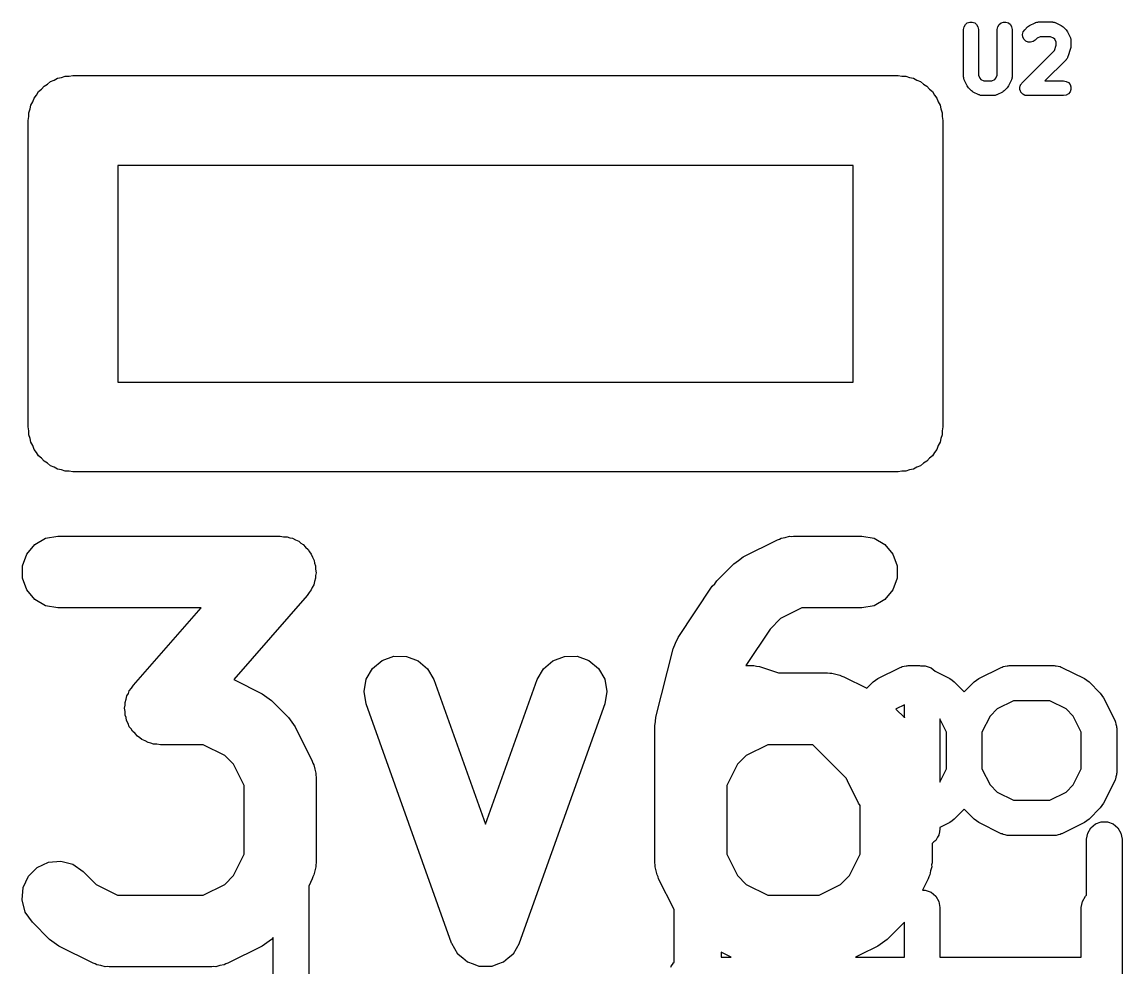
# Model space of a CAD drawing. Extents: x 0.2 to 51.4, y -0.6 to 33.
# Drawn here: x 5.284 to 9.95, y 18.558 to 22.568 of the extents above; entities that cross this region are included whole.
import ezdxf

# ---------------------------------------------------------------- set-up
doc = ezdxf.new("R2010")
doc.units = 0
doc.header["$MEASUREMENT"] = 0
doc.layers.add('BLACK', color=7, linetype='CONTINUOUS')

msp = doc.modelspace()

# ---------------------------------------------------------------- linework, layer by layer
at = {"layer": 'Black'}
for p, q in [((9.27827, 22.5369), (9.28016, 22.5476)), ((9.28016, 22.5476), (9.28559, 22.557)), ((9.28559, 22.557), (9.2939, 22.564)), ((9.2939, 22.564), (9.3041, 22.5677)), ((9.3041, 22.5677), (9.31495, 22.5677)), ((9.31495, 22.5677), (9.32515, 22.564)), ((9.32515, 22.564), (9.33346, 22.557)), ((9.33346, 22.557), (9.33889, 22.5476)), ((9.33889, 22.5476), (9.34077, 22.5369)), ((9.42113, 22.5369), (9.42302, 22.5476)), ((9.42302, 22.5476), (9.42844, 22.557)), ((9.42844, 22.557), (9.43676, 22.564)), ((9.43676, 22.564), (9.44695, 22.5677)), ((9.44695, 22.5677), (9.45781, 22.5677)), ((9.45781, 22.5677), (9.46801, 22.564)), ((9.46801, 22.564), (9.47632, 22.557)), ((9.47632, 22.557), (9.48175, 22.5476)), ((9.48175, 22.5476), (9.48363, 22.5369)), ((9.53743, 22.5352), (9.54933, 22.5471)), ((9.54933, 22.5471), (9.55343, 22.55)), ((9.55343, 22.55), (9.55745, 22.553)), ((9.55745, 22.553), (9.58126, 22.5649)), ((9.58126, 22.5649), (9.58299, 22.5654)), ((9.58299, 22.5654), (9.58455, 22.5663)), ((9.58455, 22.5663), (9.58816, 22.5669)), ((9.58816, 22.5669), (9.59166, 22.5679)), ((9.59166, 22.5679), (9.59346, 22.5678)), ((9.59346, 22.5678), (9.59524, 22.5682)), ((9.59524, 22.5682), (9.65476, 22.5682)), ((9.65476, 22.5682), (9.65654, 22.5678)), ((9.65654, 22.5678), (9.65834, 22.568)), ((9.65834, 22.568), (9.66185, 22.5669)), ((9.66185, 22.5669), (9.66545, 22.5663)), ((9.66545, 22.5663), (9.66701, 22.5654)), ((9.66701, 22.5654), (9.66874, 22.5649)), ((9.66874, 22.5649), (9.69255, 22.553)), ((9.69255, 22.553), (9.69657, 22.55)), ((9.69657, 22.55), (9.70067, 22.5471)), ((9.70067, 22.5471), (9.71257, 22.5352)), ((9.27827, 22.3345), (9.27827, 22.5369)), ((9.34077, 22.5369), (9.34077, 22.3419)), ((9.42113, 22.3419), (9.42113, 22.5369)), ((9.48363, 22.5369), (9.48363, 22.3345)), ((9.52839, 22.5158), (9.5312, 22.5263)), ((9.52934, 22.505), (9.52839, 22.5158)), ((9.53393, 22.4952), (9.52934, 22.505)), ((9.5312, 22.5263), (9.53743, 22.5352)), ((9.5416, 22.4875), (9.53393, 22.4952)), ((9.58162, 22.491), (9.57273, 22.4848)), ((9.58994, 22.4993), (9.58162, 22.491)), ((9.60262, 22.5057), (9.58994, 22.4993)), ((9.64738, 22.5057), (9.60262, 22.5057)), ((9.66006, 22.4993), (9.64738, 22.5057)), ((9.66479, 22.4946), (9.66006, 22.4993)), ((9.67113, 22.4819), (9.66479, 22.4946)), ((9.71257, 22.5352), (9.71544, 22.5311)), ((9.71544, 22.5311), (9.71843, 22.5271)), ((9.71843, 22.5271), (9.73033, 22.5033)), ((9.73033, 22.5033), (9.73084, 22.5015)), ((9.73084, 22.5015), (9.73175, 22.5)), ((9.73175, 22.5), (9.73238, 22.4964)), ((9.73238, 22.4964), (9.73343, 22.4929)), ((9.73343, 22.4929), (9.73332, 22.4911)), ((9.73332, 22.4911), (9.73363, 22.4893)), ((9.52552, 22.309), (9.66316, 22.4466)), ((9.55144, 22.4829), (9.5416, 22.4875)), ((9.56225, 22.482), (9.55144, 22.4829)), ((9.57273, 22.4848), (9.56225, 22.482)), ((9.66316, 22.4466), (9.67113, 22.4705)), ((9.67113, 22.4705), (9.67113, 22.4819)), ((9.73203, 22.4556), (9.72012, 22.4199)), ((9.73276, 22.4605), (9.73203, 22.4556)), ((9.73363, 22.4655), (9.73276, 22.4605)), ((9.73363, 22.4893), (9.73363, 22.4655)), ((9.71257, 22.4077), (9.62306, 22.3182)), ((9.71361, 22.4091), (9.71257, 22.4077)), ((9.71495, 22.4103), (9.71361, 22.4091)), ((9.7167, 22.4136), (9.71495, 22.4103)), ((9.7188, 22.4166), (9.7167, 22.4136)), ((9.71926, 22.4183), (9.7188, 22.4166)), ((9.72012, 22.4199), (9.71926, 22.4183)), ((5.37749, 22.2962), (5.39192, 22.3045)), ((5.39192, 22.3045), (5.40469, 22.3152)), ((5.40469, 22.3152), (5.42035, 22.3209)), ((5.42035, 22.3209), (5.43479, 22.3293)), ((5.43479, 22.3293), (5.4512, 22.3321)), ((5.4512, 22.3321), (5.46686, 22.3378)), ((5.46686, 22.3378), (5.48353, 22.3378)), ((5.48353, 22.3378), (5.49994, 22.3407)), ((5.49994, 22.3407), (9.00006, 22.3407)), ((9.00006, 22.3407), (9.01647, 22.3378)), ((9.01647, 22.3378), (9.03314, 22.3378)), ((9.03314, 22.3378), (9.0488, 22.3321)), ((9.0488, 22.3321), (9.06522, 22.3293)), ((9.06522, 22.3293), (9.07965, 22.3209)), ((9.07965, 22.3209), (9.09531, 22.3152)), ((9.09531, 22.3152), (9.10808, 22.3045)), ((9.10808, 22.3045), (9.12251, 22.2962)), ((9.27859, 22.3328), (9.27827, 22.3345)), ((9.27848, 22.331), (9.27859, 22.3328)), ((9.27952, 22.3274), (9.27848, 22.331)), ((9.28016, 22.3238), (9.27952, 22.3274)), ((9.28106, 22.3223), (9.28016, 22.3238)), ((9.28157, 22.3205), (9.28106, 22.3223)), ((9.29348, 22.2967), (9.28157, 22.3205)), ((9.34077, 22.3419), (9.34711, 22.3292)), ((9.34711, 22.3292), (9.35184, 22.3245)), ((9.35184, 22.3245), (9.36452, 22.3182)), ((9.36452, 22.3182), (9.39738, 22.3182)), ((9.39738, 22.3182), (9.41006, 22.3245)), ((9.41006, 22.3245), (9.41479, 22.3292)), ((9.41479, 22.3292), (9.42113, 22.3419)), ((9.48033, 22.3205), (9.46843, 22.2967)), ((9.48085, 22.3223), (9.48033, 22.3205)), ((9.48175, 22.3238), (9.48085, 22.3223)), ((9.48238, 22.3274), (9.48175, 22.3238)), ((9.48343, 22.331), (9.48238, 22.3274)), ((9.48363, 22.3345), (9.48332, 22.3327)), ((9.48332, 22.3327), (9.48343, 22.331)), ((9.52056, 22.3025), (9.52318, 22.3057)), ((9.52318, 22.3057), (9.52552, 22.309)), ((9.62306, 22.3182), (9.70238, 22.3182)), ((9.70238, 22.3182), (9.71307, 22.3163)), ((9.71307, 22.3163), (9.72247, 22.3108)), ((9.72247, 22.3108), (9.72944, 22.3025)), ((5.33496, 22.2455), (5.34568, 22.2583)), ((5.34568, 22.2583), (5.35401, 22.2727)), ((5.35401, 22.2727), (5.36678, 22.2834)), ((5.36678, 22.2834), (5.37749, 22.2962)), ((9.12251, 22.2962), (9.13322, 22.2834)), ((9.13322, 22.2834), (9.14599, 22.2727)), ((9.14599, 22.2727), (9.15432, 22.2583)), ((9.15432, 22.2583), (9.16504, 22.2455)), ((9.29646, 22.2927), (9.29348, 22.2967)), ((9.29933, 22.2886), (9.29646, 22.2927)), ((9.31124, 22.2767), (9.29933, 22.2886)), ((9.31534, 22.2738), (9.31124, 22.2767)), ((9.31936, 22.2709), (9.31534, 22.2738)), ((9.34317, 22.259), (9.31936, 22.2709)), ((9.3449, 22.2584), (9.34317, 22.259)), ((9.34646, 22.2575), (9.3449, 22.2584)), ((9.35006, 22.2569), (9.34646, 22.2575)), ((9.41545, 22.2575), (9.41185, 22.2569)), ((9.41701, 22.2584), (9.41545, 22.2575)), ((9.41874, 22.259), (9.41701, 22.2584)), ((9.44255, 22.2709), (9.41874, 22.259)), ((9.44657, 22.2738), (9.44255, 22.2709)), ((9.45067, 22.2767), (9.44657, 22.2738)), ((9.46257, 22.2886), (9.45067, 22.2767)), ((9.46546, 22.2927), (9.46257, 22.2886)), ((9.46843, 22.2967), (9.46546, 22.2927)), ((9.51649, 22.2896), (9.51684, 22.291)), ((9.51684, 22.2856), (9.51649, 22.2896)), ((9.51684, 22.2923), (9.51824, 22.2962)), ((9.51684, 22.291), (9.51684, 22.2923)), ((9.51684, 22.2815), (9.51684, 22.2856)), ((9.51731, 22.2802), (9.51684, 22.2815)), ((9.51743, 22.2788), (9.51731, 22.2802)), ((9.51916, 22.2751), (9.51743, 22.2788)), ((9.51824, 22.2962), (9.5193, 22.3001)), ((9.52056, 22.2713), (9.51916, 22.2751)), ((9.5193, 22.3001), (9.52009, 22.3012)), ((9.52009, 22.3012), (9.52056, 22.3025)), ((9.52144, 22.2702), (9.52056, 22.2713)), ((9.52202, 22.269), (9.52144, 22.2702)), ((9.52491, 22.2661), (9.52202, 22.269)), ((9.52753, 22.263), (9.52491, 22.2661)), ((9.52872, 22.2623), (9.52753, 22.263)), ((9.5297, 22.2613), (9.52872, 22.2623)), ((9.5334, 22.2596), (9.5297, 22.2613)), ((9.53693, 22.2575), (9.5334, 22.2596)), ((9.53828, 22.2573), (9.53693, 22.2575)), ((9.71307, 22.2575), (9.70238, 22.2557)), ((9.72247, 22.263), (9.71307, 22.2575)), ((9.72944, 22.2713), (9.72247, 22.263)), ((9.72944, 22.3025), (9.73316, 22.2923)), ((9.73316, 22.2815), (9.72944, 22.2713)), ((9.73316, 22.2923), (9.73316, 22.2815)), ((5.31804, 22.199), (5.32093, 22.2154)), ((5.32093, 22.2154), (5.32926, 22.2298)), ((5.32926, 22.2298), (5.33496, 22.2455)), ((9.16504, 22.2455), (9.17074, 22.2298)), ((9.17074, 22.2298), (9.17907, 22.2154)), ((9.17907, 22.2154), (9.18196, 22.199)), ((9.35357, 22.2559), (9.35006, 22.2569)), ((9.35537, 22.256), (9.35357, 22.2559)), ((9.35714, 22.2557), (9.35537, 22.256)), ((9.40476, 22.2557), (9.35714, 22.2557)), ((9.40654, 22.256), (9.40476, 22.2557)), ((9.40834, 22.2559), (9.40654, 22.256)), ((9.41185, 22.2569), (9.40834, 22.2559)), ((9.53953, 22.2567), (9.53828, 22.2573)), ((9.5436, 22.2564), (9.53953, 22.2567)), ((9.54762, 22.2557), (9.5436, 22.2564)), ((9.70238, 22.2557), (9.54762, 22.2557)), ((5.30944, 22.1502), (5.31233, 22.1667)), ((5.31233, 22.1833), (5.31804, 22.199)), ((5.31233, 22.1667), (5.31233, 22.1833)), ((9.18196, 22.199), (9.18767, 22.1833)), ((9.18767, 22.1833), (9.18767, 22.1667)), ((9.18767, 22.1667), (9.19056, 22.1502)), ((5.30944, 20.8498), (5.30944, 22.1502)), ((9.19056, 22.1502), (9.19056, 20.8498)), ((8.80956, 21.9597), (5.69044, 21.9597)), ((5.69044, 21.9597), (5.69044, 21.0403)), ((8.80956, 21.0403), (8.80956, 21.9597)), ((5.69044, 21.0403), (8.80956, 21.0403)), ((5.31233, 20.8333), (5.30944, 20.8498)), ((5.31233, 20.8167), (5.31233, 20.8333)), ((5.31804, 20.801), (5.31233, 20.8167)), ((9.18767, 20.8167), (9.18196, 20.801)), ((9.19056, 20.8498), (9.18767, 20.8333)), ((9.18767, 20.8333), (9.18767, 20.8167)), ((5.32093, 20.7846), (5.31804, 20.801)), ((5.32926, 20.7702), (5.32093, 20.7846)), ((5.33496, 20.7545), (5.32926, 20.7702)), ((9.17074, 20.7702), (9.16504, 20.7545)), ((9.17907, 20.7846), (9.17074, 20.7702)), ((9.18196, 20.801), (9.17907, 20.7846)), ((5.34568, 20.7417), (5.33496, 20.7545)), ((5.35401, 20.7273), (5.34568, 20.7417)), ((5.36678, 20.7166), (5.35401, 20.7273)), ((9.14599, 20.7273), (9.13322, 20.7166)), ((9.15432, 20.7417), (9.14599, 20.7273)), ((9.16504, 20.7545), (9.15432, 20.7417)), ((5.37749, 20.7038), (5.36678, 20.7166)), ((5.39192, 20.6955), (5.37749, 20.7038)), ((5.40469, 20.6848), (5.39192, 20.6955)), ((5.42035, 20.6791), (5.40469, 20.6848)), ((5.43479, 20.6707), (5.42035, 20.6791)), ((9.07965, 20.6791), (9.06522, 20.6707)), ((9.09531, 20.6848), (9.07965, 20.6791)), ((9.10808, 20.6955), (9.09531, 20.6848)), ((9.12251, 20.7038), (9.10808, 20.6955)), ((9.13322, 20.7166), (9.12251, 20.7038)), ((5.4512, 20.6679), (5.43479, 20.6707)), ((5.46686, 20.6622), (5.4512, 20.6679)), ((5.48353, 20.6622), (5.46686, 20.6622)), ((5.49994, 20.6593), (5.48353, 20.6622)), ((9.00006, 20.6593), (5.49994, 20.6593)), ((9.01647, 20.6622), (9.00006, 20.6593)), ((9.03314, 20.6622), (9.01647, 20.6622)), ((9.0488, 20.6679), (9.03314, 20.6622)), ((9.06522, 20.6707), (9.0488, 20.6679)), ((5.30373, 20.3102), (5.33775, 20.3507)), ((5.33775, 20.3507), (5.38359, 20.3772)), ((5.38359, 20.3772), (5.43571, 20.3864)), ((5.43571, 20.3864), (6.37914, 20.3864)), ((6.37914, 20.3864), (6.39381, 20.3838)), ((6.39381, 20.3838), (6.40871, 20.3835)), ((6.40871, 20.3835), (6.41968, 20.3792)), ((6.41968, 20.3792), (6.43127, 20.3772)), ((6.43127, 20.3772), (6.44417, 20.3698)), ((6.44417, 20.3698), (6.45806, 20.3644)), ((6.45806, 20.3644), (6.46692, 20.3566)), ((6.46692, 20.3566), (6.4771, 20.3507)), ((6.4771, 20.3507), (6.48668, 20.3393)), ((8.34299, 20.2977), (8.48813, 20.3703)), ((8.48813, 20.3703), (8.49655, 20.3728)), ((8.49655, 20.3728), (8.50416, 20.3772)), ((8.50416, 20.3772), (8.52175, 20.3803)), ((8.52175, 20.3803), (8.53886, 20.3854)), ((8.53886, 20.3854), (8.54763, 20.3849)), ((8.54763, 20.3849), (8.55629, 20.3864)), ((8.55629, 20.3864), (8.84657, 20.3864)), ((8.84657, 20.3864), (8.8987, 20.3772)), ((8.8987, 20.3772), (8.94453, 20.3507)), ((8.94453, 20.3507), (8.97855, 20.3102)), ((5.28563, 20.2605), (5.30373, 20.3102)), ((6.48668, 20.3393), (6.49789, 20.3295)), ((6.49789, 20.3295), (6.50356, 20.3192)), ((6.50356, 20.3192), (6.51113, 20.3102)), ((6.51113, 20.3102), (6.51622, 20.2962)), ((8.32337, 20.2832), (8.34299, 20.2977)), ((8.97855, 20.3102), (8.99666, 20.2605)), ((5.28563, 20.2075), (5.28563, 20.2605)), ((6.51622, 20.2962), (6.5234, 20.2831)), ((6.5234, 20.2831), (6.5252, 20.2715)), ((6.5252, 20.2715), (6.52923, 20.2605)), ((6.52923, 20.2605), (6.52923, 20.2456)), ((8.23081, 20.1966), (8.30338, 20.2692)), ((8.30338, 20.2692), (8.32337, 20.2832)), ((8.99666, 20.2605), (8.99666, 20.2075)), ((5.30373, 20.1578), (5.28563, 20.2075)), ((6.52923, 20.2075), (6.52413, 20.1935)), ((6.52923, 20.2456), (6.53151, 20.2308)), ((6.53151, 20.2308), (6.52923, 20.2193)), ((6.52923, 20.2193), (6.52923, 20.2075)), ((8.99666, 20.2075), (8.97855, 20.1578)), ((5.33775, 20.1172), (5.30373, 20.1578)), ((6.51113, 20.1578), (6.50155, 20.1464)), ((6.51515, 20.1688), (6.51113, 20.1578)), ((6.52124, 20.1789), (6.51515, 20.1688)), ((6.52413, 20.1935), (6.52124, 20.1789)), ((8.06662, 19.9557), (8.21177, 20.1734)), ((8.21177, 20.1734), (8.22217, 20.1843)), ((8.22217, 20.1843), (8.23081, 20.1966)), ((8.97855, 20.1578), (8.94453, 20.1172)), ((5.38359, 20.0908), (5.33775, 20.1172)), ((6.49384, 20.1336), (6.18199, 19.7772)), ((6.50155, 20.1464), (6.49384, 20.1336)), ((8.94453, 20.1172), (8.8987, 20.0908)), ((5.43571, 20.0816), (5.38359, 20.0908)), ((6.04329, 20.0816), (5.43571, 20.0816)), ((5.75645, 19.7538), (6.04329, 20.0816)), ((8.59226, 20.0816), (8.50142, 20.0362)), ((8.84657, 20.0816), (8.59226, 20.0816)), ((8.8987, 20.0908), (8.84657, 20.0816)), ((8.50142, 20.0362), (8.45701, 19.9918)), ((8.45701, 19.9918), (8.35377, 19.8369)), ((8.04558, 19.9081), (8.05617, 19.9318)), ((8.05617, 19.9318), (8.06662, 19.9557)), ((7.97301, 19.6178), (8.04558, 19.9081)), ((6.77099, 19.8247), (6.81174, 19.8584)), ((6.81174, 19.8584), (6.86159, 19.8762)), ((6.86159, 19.8762), (6.91451, 19.8759)), ((6.91451, 19.8759), (6.96414, 19.8575)), ((6.96414, 19.8575), (7.00448, 19.8232)), ((7.49552, 19.8232), (7.53586, 19.8575)), ((7.53586, 19.8575), (7.58549, 19.8759)), ((7.58549, 19.8759), (7.63842, 19.8762)), ((7.63842, 19.8762), (7.68826, 19.8584)), ((7.68826, 19.8584), (7.72901, 19.8247)), ((8.35377, 19.8369), (8.3881, 19.8369)), ((8.3881, 19.8369), (8.39994, 19.8348)), ((8.39994, 19.8348), (8.41181, 19.8331)), ((8.41181, 19.8331), (8.49352, 19.8058)), ((9.01346, 19.8302), (9.01721, 19.8324)), ((9.01721, 19.8324), (9.02586, 19.8339)), ((9.02586, 19.8339), (9.03428, 19.8364)), ((9.03428, 19.8364), (9.0386, 19.8362)), ((9.0386, 19.8362), (9.04286, 19.8369)), ((9.04286, 19.8369), (9.09048, 19.8369)), ((9.09048, 19.8369), (9.09474, 19.8362)), ((9.09474, 19.8362), (9.09905, 19.8364)), ((9.09905, 19.8364), (9.10123, 19.8358)), ((9.10123, 19.8358), (9.11541, 19.8358)), ((9.11541, 19.8358), (9.13988, 19.8269)), ((9.44203, 19.8302), (9.44578, 19.8324)), ((9.44578, 19.8324), (9.45443, 19.8339)), ((9.45443, 19.8339), (9.46286, 19.8364)), ((9.46286, 19.8364), (9.46717, 19.8362)), ((9.46717, 19.8362), (9.47143, 19.8369)), ((9.47143, 19.8369), (9.66191, 19.8369)), ((9.66191, 19.8369), (9.66616, 19.8362)), ((9.66616, 19.8362), (9.67048, 19.8364)), ((9.67048, 19.8364), (9.6789, 19.8339)), ((9.6789, 19.8339), (9.68756, 19.8324)), ((9.68756, 19.8324), (9.6913, 19.8302)), ((6.74425, 19.779), (6.77099, 19.8247)), ((7.00448, 19.8232), (7.03066, 19.7772)), ((7.46934, 19.7772), (7.49552, 19.8232)), ((7.72901, 19.8247), (7.75575, 19.779)), ((8.49352, 19.8058), (8.70143, 19.8058)), ((8.70143, 19.8058), (8.71008, 19.8043)), ((8.71008, 19.8043), (8.71885, 19.8048)), ((8.71885, 19.8048), (8.73597, 19.7997)), ((8.73597, 19.7997), (8.75355, 19.7966)), ((8.75355, 19.7966), (8.76116, 19.7922)), ((8.76116, 19.7922), (8.76958, 19.7897)), ((8.76958, 19.7897), (8.86786, 19.7406)), ((8.91408, 19.7814), (9.00932, 19.829)), ((9.00932, 19.829), (9.01346, 19.8302)), ((9.13988, 19.8269), (9.15699, 19.8125)), ((9.15699, 19.8125), (9.21926, 19.7814)), ((9.34265, 19.7814), (9.43789, 19.829)), ((9.43789, 19.829), (9.44203, 19.8302)), ((9.6913, 19.8302), (9.69545, 19.829)), ((9.69545, 19.829), (9.79068, 19.7814)), ((5.73916, 19.7296), (5.74873, 19.741)), ((5.74873, 19.741), (5.75645, 19.7538)), ((6.18199, 19.7772), (6.30216, 19.7172)), ((6.73475, 19.7269), (6.74425, 19.779)), ((7.03066, 19.7772), (7.25, 19.1631)), ((7.25, 19.1631), (7.46934, 19.7772)), ((7.75575, 19.779), (7.76526, 19.7269)), ((8.86786, 19.7406), (8.89459, 19.7673)), ((8.89459, 19.7673), (8.90442, 19.7742)), ((8.90442, 19.7742), (8.91408, 19.7814)), ((9.21926, 19.7814), (9.22891, 19.7742)), ((9.22891, 19.7742), (9.23875, 19.7673)), ((9.23875, 19.7673), (9.28095, 19.7251)), ((9.28095, 19.7251), (9.32316, 19.7673)), ((9.32316, 19.7673), (9.33299, 19.7742)), ((9.33299, 19.7742), (9.34265, 19.7814)), ((9.79068, 19.7814), (9.80034, 19.7742)), ((9.80034, 19.7742), (9.81018, 19.7673)), ((9.81018, 19.7673), (9.8578, 19.7197)), ((5.72106, 19.6799), (5.72615, 19.6939)), ((5.72615, 19.6939), (5.72904, 19.7085)), ((5.72904, 19.7085), (5.73514, 19.7186)), ((5.73514, 19.7186), (5.73916, 19.7296)), ((6.30216, 19.7172), (6.32177, 19.7026)), ((6.32177, 19.7026), (6.34176, 19.6886)), ((6.74362, 19.6747), (6.73475, 19.7269)), ((7.76526, 19.7269), (7.75638, 19.6747)), ((9.8578, 19.7197), (9.86468, 19.7099)), ((9.86468, 19.7099), (9.87184, 19.7002)), ((9.87184, 19.7002), (9.91946, 19.605)), ((5.71878, 19.6566), (5.72106, 19.6681)), ((5.72106, 19.6419), (5.71878, 19.6566)), ((5.72106, 19.6681), (5.72106, 19.6799)), ((6.34176, 19.6886), (6.41434, 19.616)), ((7.10648, 18.6587), (6.74362, 19.6747)), ((7.75638, 19.6747), (7.39352, 18.6587)), ((8.99205, 19.6526), (8.99117, 19.6518)), ((8.99117, 19.6518), (9.02691, 19.616)), ((9.02738, 19.6703), (8.99205, 19.6526)), ((9.02738, 19.6154), (9.02738, 19.6703)), ((9.42062, 19.6526), (9.39021, 19.6222)), ((9.48913, 19.6869), (9.42062, 19.6526)), ((9.6442, 19.6869), (9.48913, 19.6869)), ((9.71272, 19.6526), (9.6442, 19.6869)), ((9.74312, 19.6222), (9.71272, 19.6526)), ((5.72106, 19.627), (5.72106, 19.6419)), ((5.72508, 19.6159), (5.72106, 19.627)), ((5.72689, 19.6043), (5.72508, 19.6159)), ((5.73407, 19.5912), (5.72689, 19.6043)), ((6.41434, 19.616), (6.42834, 19.596)), ((7.96846, 19.5808), (7.9717, 19.5992)), ((7.9717, 19.5992), (7.97301, 19.6178)), ((9.02691, 19.616), (9.02738, 19.6154)), ((9.17738, 19.6109), (9.17738, 19.3415)), ((9.20595, 19.5537), (9.17738, 19.6109)), ((9.39021, 19.6222), (9.35595, 19.5537)), ((9.77738, 19.5537), (9.74312, 19.6222)), ((9.91946, 19.605), (9.9207, 19.6008)), ((9.9207, 19.6008), (9.92286, 19.5971)), ((5.73916, 19.5772), (5.73407, 19.5912)), ((5.74672, 19.5682), (5.73916, 19.5772)), ((5.7524, 19.5579), (5.74672, 19.5682)), ((5.76361, 19.5481), (5.7524, 19.5579)), ((6.42834, 19.596), (6.44288, 19.5764)), ((6.44288, 19.5764), (6.51545, 19.4313)), ((7.96846, 19.0003), (7.96846, 19.5808)), ((9.20595, 19.3987), (9.20595, 19.5537)), ((9.35595, 19.5537), (9.35595, 19.3987)), ((9.77738, 19.3987), (9.77738, 19.5537)), ((9.92286, 19.5971), (9.92438, 19.5884)), ((9.92438, 19.5884), (9.92689, 19.58)), ((9.92689, 19.58), (9.92663, 19.5757)), ((9.92663, 19.5757), (9.92738, 19.5714)), ((9.92738, 19.5714), (9.92738, 19.381)), ((5.77318, 19.5367), (5.76361, 19.5481)), ((5.78337, 19.5308), (5.77318, 19.5367)), ((5.79223, 19.523), (5.78337, 19.5308)), ((5.80612, 19.5177), (5.79223, 19.523)), ((5.81902, 19.5102), (5.80612, 19.5177)), ((5.83061, 19.5082), (5.81902, 19.5102)), ((5.84158, 19.5039), (5.83061, 19.5082)), ((5.85647, 19.5036), (5.84158, 19.5039)), ((5.87114, 19.501), (5.85647, 19.5036)), ((6.05288, 19.501), (5.87114, 19.501)), ((6.14372, 19.4556), (6.05288, 19.501)), ((8.44712, 19.501), (8.35628, 19.4556)), ((8.63815, 19.501), (8.44712, 19.501)), ((8.78148, 19.3577), (8.63815, 19.501)), ((6.18132, 19.418), (6.14372, 19.4556)), ((6.22674, 19.3272), (6.18132, 19.418)), ((6.51545, 19.4313), (6.51796, 19.4229)), ((6.51796, 19.4229), (6.52235, 19.4153)), ((6.52235, 19.4153), (6.52545, 19.3977)), ((8.31868, 19.418), (8.27326, 19.3272)), ((8.35628, 19.4556), (8.31868, 19.418)), ((6.52545, 19.3977), (6.53054, 19.3806)), ((6.53054, 19.3806), (6.53002, 19.3718)), ((6.53002, 19.3718), (6.53154, 19.3631)), ((9.17738, 19.3415), (9.20595, 19.3987)), ((9.35595, 19.3987), (9.39021, 19.3301)), ((9.74312, 19.3301), (9.77738, 19.3987)), ((9.92689, 19.3724), (9.92438, 19.364)), ((9.92738, 19.381), (9.92663, 19.3767)), ((9.92663, 19.3767), (9.92689, 19.3724)), ((6.22674, 19.0363), (6.22674, 19.3272)), ((6.53154, 19.3631), (6.53154, 19.0003)), ((8.27326, 19.3272), (8.27326, 19.0363)), ((8.7819, 19.3553), (8.78148, 19.3577)), ((8.78407, 19.3516), (8.7819, 19.3553)), ((8.7853, 19.3474), (8.78407, 19.3516)), ((8.83292, 19.2522), (8.7853, 19.3474)), ((9.39021, 19.3301), (9.42062, 19.2997)), ((9.71272, 19.2997), (9.74312, 19.3301)), ((9.91946, 19.3474), (9.87184, 19.2522)), ((9.9207, 19.3516), (9.91946, 19.3474)), ((9.92286, 19.3553), (9.9207, 19.3516)), ((9.92438, 19.364), (9.92286, 19.3553)), ((9.42062, 19.2997), (9.48913, 19.2655)), ((9.6442, 19.2655), (9.71272, 19.2997)), ((8.83932, 19.2435), (8.83292, 19.2522)), ((8.83932, 19.0363), (8.83932, 19.2435)), ((9.28095, 19.2273), (9.23875, 19.1851)), ((9.32316, 19.1851), (9.28095, 19.2273)), ((9.48913, 19.2655), (9.6442, 19.2655)), ((9.8578, 19.2327), (9.81018, 19.1851)), ((9.86468, 19.2425), (9.8578, 19.2327)), ((9.87184, 19.2522), (9.86468, 19.2425)), ((9.22891, 19.1782), (9.21926, 19.171)), ((9.23875, 19.1851), (9.22891, 19.1782)), ((9.33299, 19.1782), (9.32316, 19.1851)), ((9.34265, 19.171), (9.33299, 19.1782)), ((9.80034, 19.1782), (9.79068, 19.171)), ((9.81018, 19.1851), (9.80034, 19.1782)), ((9.17568, 19.1332), (9.17483, 19.1234)), ((9.17738, 19.1429), (9.17568, 19.1332)), ((9.20595, 19.1644), (9.17738, 19.1501)), ((9.17738, 19.1501), (9.17738, 19.1429)), ((9.21926, 19.171), (9.20595, 19.1644)), ((9.43789, 19.1234), (9.34265, 19.171)), ((9.77738, 19.1644), (9.69545, 19.1234)), ((9.79068, 19.171), (9.77738, 19.1644)), ((9.80452, 19.1257), (9.81755, 19.1482)), ((9.81755, 19.1482), (9.8375, 19.165)), ((9.8375, 19.165), (9.86198, 19.1739)), ((9.86198, 19.1739), (9.88802, 19.1739)), ((9.88802, 19.1739), (9.9125, 19.165)), ((9.9125, 19.165), (9.93245, 19.1482)), ((9.93245, 19.1482), (9.94548, 19.1257)), ((9.15234, 19.0884), (9.1454, 19.0814)), ((9.15983, 19.0946), (9.15234, 19.0884)), ((9.16148, 19.0975), (9.15983, 19.0946)), ((9.16382, 19.0998), (9.16148, 19.0975)), ((9.16796, 19.1087), (9.16382, 19.0998)), ((9.17286, 19.1172), (9.16796, 19.1087)), ((9.17343, 19.1205), (9.17286, 19.1172)), ((9.17483, 19.1234), (9.17343, 19.1205)), ((9.44203, 19.1222), (9.43789, 19.1234)), ((9.44578, 19.12), (9.44203, 19.1222)), ((9.45443, 19.1185), (9.44578, 19.12)), ((9.46286, 19.116), (9.45443, 19.1185)), ((9.46717, 19.1162), (9.46286, 19.116)), ((9.47143, 19.1155), (9.46717, 19.1162)), ((9.66191, 19.1155), (9.47143, 19.1155)), ((9.66616, 19.1162), (9.66191, 19.1155)), ((9.67048, 19.116), (9.66616, 19.1162)), ((9.6789, 19.1185), (9.67048, 19.116)), ((9.68756, 19.12), (9.6789, 19.1185)), ((9.6913, 19.1222), (9.68756, 19.12)), ((9.69545, 19.1234), (9.6913, 19.1222)), ((9.8, 19.1), (9.80452, 19.1257)), ((9.8, 18.862), (9.8, 19.1)), ((9.94548, 19.1257), (9.95, 19.1)), ((9.95, 19.1), (9.95, 17.9)), ((9.1454, 19.0814), (9.14412, 19.0808)), ((9.14412, 19.0808), (9.14412, 19.0003)), ((5.3483, 18.98), (5.39627, 19.0023)), ((5.39627, 19.0023), (5.449, 19.007)), ((5.449, 19.007), (5.50012, 18.9933)), ((5.50012, 18.9933), (5.54348, 18.9629)), ((6.18132, 18.9454), (6.22674, 19.0363)), ((6.53154, 19.0003), (6.53002, 18.9916)), ((6.53002, 18.9916), (6.53054, 18.9829)), ((7.96998, 18.9916), (7.96846, 19.0003)), ((7.96946, 18.9829), (7.96998, 18.9916)), ((8.27326, 19.0363), (8.31868, 18.9454)), ((8.79389, 18.9454), (8.83932, 19.0363)), ((9.14412, 19.0003), (9.14259, 18.9916)), ((9.14259, 18.9916), (9.14312, 18.9829)), ((5.31087, 18.9425), (5.3483, 18.98)), ((5.54348, 18.9629), (5.59856, 18.9078)), ((6.14373, 18.9078), (6.18132, 18.9454)), ((6.52235, 18.9482), (6.51796, 18.9405)), ((6.52545, 18.9657), (6.52235, 18.9482)), ((6.53054, 18.9829), (6.52545, 18.9657)), ((7.97455, 18.9657), (7.96946, 18.9829)), ((7.97765, 18.9482), (7.97455, 18.9657)), ((7.98204, 18.9405), (7.97765, 18.9482)), ((8.31868, 18.9454), (8.35628, 18.9078)), ((8.7563, 18.9078), (8.79389, 18.9454)), ((9.13492, 18.9482), (9.13053, 18.9405)), ((9.13802, 18.9657), (9.13492, 18.9482)), ((9.14312, 18.9829), (9.13802, 18.9657)), ((5.28851, 18.8946), (5.31087, 18.9425)), ((5.59856, 18.9078), (5.68941, 18.8624)), ((6.05288, 18.8624), (6.14373, 18.9078)), ((6.51545, 18.9321), (6.5, 18.9012)), ((6.5, 18.9012), (6.5, 18.3369)), ((6.51796, 18.9405), (6.51545, 18.9321)), ((7.98455, 18.9321), (7.98204, 18.9405)), ((8.05, 18.8012), (7.98455, 18.9321)), ((8.35628, 18.9078), (8.44712, 18.8624)), ((8.66545, 18.8624), (8.7563, 18.9078)), ((9.12803, 18.9321), (9.10366, 18.8834)), ((9.13053, 18.9405), (9.12803, 18.9321)), ((5.28389, 18.8419), (5.28851, 18.8946)), ((5.68941, 18.8624), (6.05288, 18.8624)), ((8.44712, 18.8624), (8.66545, 18.8624)), ((9.10366, 18.8834), (9.11541, 18.8834)), ((9.11541, 18.8834), (9.13988, 18.8745)), ((9.13988, 18.8745), (9.15983, 18.8577)), ((9.15983, 18.8577), (9.17286, 18.8352)), ((9.7819, 18.8352), (9.79493, 18.8577)), ((9.79493, 18.8577), (9.8, 18.862)), ((5.29759, 18.7907), (5.28389, 18.8419)), ((9.17286, 18.8352), (9.17738, 18.8095)), ((9.17738, 18.8095), (9.17738, 18.5988)), ((9.77738, 18.8095), (9.7819, 18.8352)), ((9.77738, 18.5988), (9.77738, 18.8095)), ((5.32795, 18.7474), (5.29759, 18.7907)), ((8.05, 18.577), (8.05, 18.8012)), ((5.40052, 18.6748), (5.32795, 18.7474)), ((9.02691, 18.7474), (8.95434, 18.6748)), ((9.02738, 18.7481), (9.02691, 18.7474)), ((9.02738, 18.5988), (9.02738, 18.7481)), ((5.42052, 18.6608), (5.40052, 18.6748)), ((6.34176, 18.6748), (6.32177, 18.6608)), ((6.35, 18.683), (6.34176, 18.6748)), ((6.35, 18.3369), (6.35, 18.683)), ((8.95434, 18.6748), (8.93434, 18.6608)), ((5.44013, 18.6463), (5.42052, 18.6608)), ((5.58527, 18.5737), (5.44013, 18.6463)), ((6.30216, 18.6463), (6.15701, 18.5737)), ((6.32177, 18.6608), (6.30216, 18.6463)), ((7.10694, 18.6579), (7.10648, 18.6587)), ((7.10711, 18.657), (7.10694, 18.6579)), ((7.12002, 18.635), (7.10711, 18.657)), ((7.13267, 18.6127), (7.12002, 18.635)), ((7.37997, 18.6349), (7.36734, 18.6127)), ((7.39289, 18.657), (7.37997, 18.6349)), ((7.39306, 18.6579), (7.39289, 18.657)), ((7.39352, 18.6587), (7.39306, 18.6579)), ((8.25, 18.6202), (8.25, 18.5988)), ((8.29273, 18.5988), (8.25, 18.6202)), ((8.91473, 18.6463), (8.83932, 18.6085)), ((8.93434, 18.6608), (8.91473, 18.6463)), ((5.5937, 18.5712), (5.58527, 18.5737)), ((5.60131, 18.5668), (5.5937, 18.5712)), ((6.14859, 18.5712), (6.14098, 18.5668)), ((6.15701, 18.5737), (6.14859, 18.5712)), ((7.13338, 18.6121), (7.13267, 18.6127)), ((7.13385, 18.6113), (7.13338, 18.6121)), ((7.15348, 18.5951), (7.13385, 18.6113)), ((7.173, 18.5785), (7.15348, 18.5951)), ((7.17388, 18.5781), (7.173, 18.5785)), ((7.1746, 18.5776), (7.17388, 18.5781)), ((7.19865, 18.569), (7.1746, 18.5776)), ((7.3254, 18.5776), (7.30131, 18.5689)), ((7.32612, 18.5781), (7.3254, 18.5776)), ((7.327, 18.5785), (7.32612, 18.5781)), ((7.3465, 18.595), (7.327, 18.5785)), ((7.36615, 18.6113), (7.3465, 18.595)), ((7.36662, 18.6121), (7.36615, 18.6113)), ((7.36734, 18.6127), (7.36662, 18.6121)), ((8.04318, 18.5682), (8.04815, 18.5756)), ((8.04815, 18.5756), (8.05, 18.577)), ((8.25, 18.5988), (8.29273, 18.5988)), ((8.83932, 18.6085), (8.81984, 18.5988)), ((8.81984, 18.5988), (9.02738, 18.5988)), ((9.17738, 18.5988), (9.77738, 18.5988)), ((5.61889, 18.5637), (5.60131, 18.5668)), ((5.63601, 18.5586), (5.61889, 18.5637)), ((5.64478, 18.5591), (5.63601, 18.5586)), ((5.65343, 18.5576), (5.64478, 18.5591)), ((6.08886, 18.5576), (5.65343, 18.5576)), ((6.09751, 18.5591), (6.08886, 18.5576)), ((6.10628, 18.5586), (6.09751, 18.5591)), ((6.1234, 18.5637), (6.10628, 18.5586)), ((6.14098, 18.5668), (6.1234, 18.5637)), ((7.22263, 18.5601), (7.19865, 18.569)), ((7.22356, 18.5601), (7.22263, 18.5601)), ((7.22444, 18.5597), (7.22356, 18.5601)), ((7.25, 18.5599), (7.22444, 18.5597)), ((7.27556, 18.5597), (7.25, 18.5599)), ((7.27644, 18.5601), (7.27556, 18.5597)), ((7.27737, 18.5601), (7.27644, 18.5601)), ((7.30131, 18.5689), (7.27737, 18.5601)), ((8.03601, 18.5574), (8.03743, 18.5613)), ((8.03743, 18.5613), (8.04318, 18.5682))]:
    msp.add_line(p, q, dxfattribs=at)

doc.saveas('drawing.dxf')
